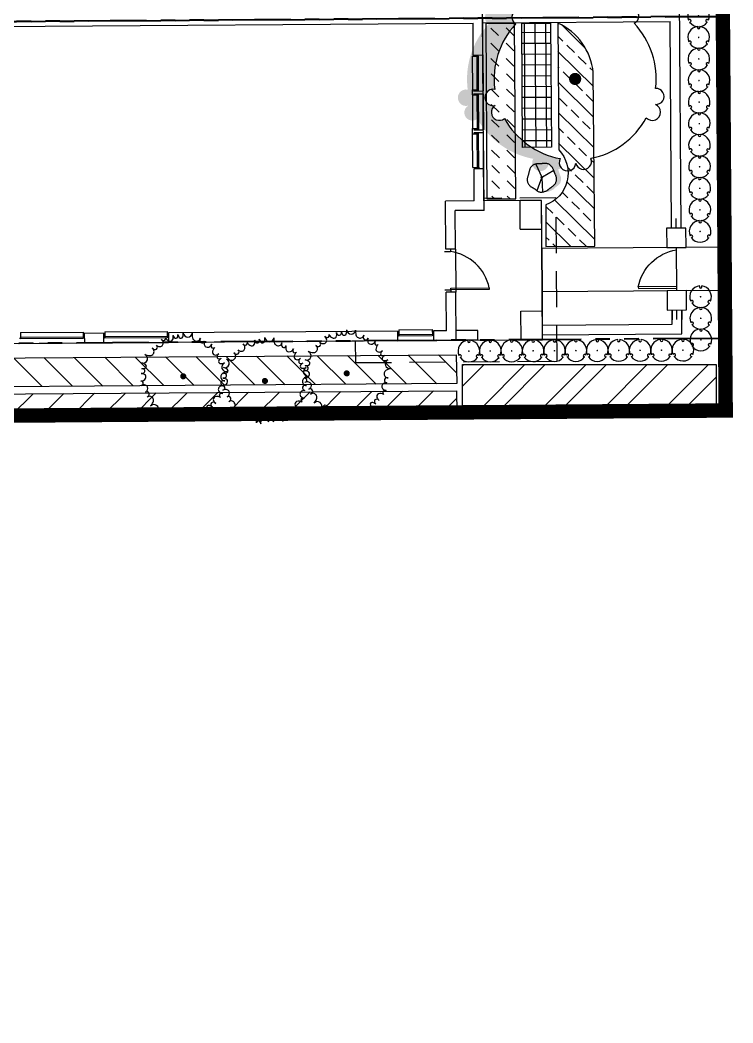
# Model space of a CAD drawing. Header units: feet. Extents: x 919634 to 928945, y 707022 to 708026.
# Drawn here: x 921036.5 to 921085.9, y 707051.3 to 707120.9 of the extents above; entities that cross this region are included whole.
import ezdxf

# ---------------------------------------------------------------- set-up
doc = ezdxf.new("R2010")
doc.units = ezdxf.units.FT
doc.header["$LTSCALE"] = 20
doc.header["$MEASUREMENT"] = 0
for name, pattern in [('PHANTOM2', [1.25, 0.625, -0.125, 0.125, -0.125, 0.125, -0.125]), ('Site Plan$0$HIDDEN2', [0.1875, 0.125, -0.0625]), ('Site Plan$0$PHANTOM2', [1.25, 0.625, -0.125, 0.125, -0.125, 0.125, -0.125])]:
    doc.linetypes.add(name, pattern=pattern)
doc.layers.add('-u-site-propline', color=7, linetype='PHANTOM2', true_color=0xd10000)
for name, color, linetype in [('-u-site-xref', 7, 'Continuous'), ('L-002', 15, 'Continuous'), ('LK-SHRB-035M', 4, 'Continuous'), ('LK-SHRB-TRNK', 3, 'Continuous'), ('LK-TREE-050M', 2, 'Continuous'), ('LK-TREE-TRNK', 32, 'Continuous'), ('LP-PATT-SHAR', 4, 'Continuous'), ('LP-SHAR-BRDR-CONT', 123, 'Continuous'), ('LP-SHRB', 7, 'Continuous'), ('LP-TREE', 15, 'Continuous'), ('Site Plan$0$-u-site-bldg-slab', 6, 'Continuous'), ('Site Plan$0$-u-site-bldg_interior', 252, 'Continuous'), ('Site Plan$0$-u-site-fence', 4, 'Site Plan$0$FENCELINE1'), ('Site Plan$0$-u-site-wall', 4, 'Continuous'), ('Site Plan$0$A-DOOR', 253, 'Continuous'), ('Site Plan$0$SP-BLDG-ROOF ABOVE', 4, 'Site Plan$0$HIDDEN2'), ('x-RL TH6-LP Block$0$LK-SHRB-013M', 253, 'Continuous'), ('x-RL TH6-LP Block$0$LK-SHRB-035M', 253, 'Continuous'), ('x-RL TH6-LP Block$0$LK-SHRB-TRNK', 253, 'Continuous'), ('x-RL TH6-LP Block$0$LK-TREE-050M', 253, 'Continuous'), ('x-RL TH6-LP Block$0$LK-TREE-TRNK', 253, 'Continuous'), ('x-RL TH6-LP Block$0$LP-PATT-SHAR', 253, 'Continuous'), ('x-RL TH6-LP Block$0$LP-SHAR-BRDR-CONT', 253, 'Continuous'), ('x-RL TH6-LP Block$0$LP-SHRB', 253, 'Continuous'), ('x-RL TH6-LP Block$0$LP-TREE', 253, 'Continuous')]:
    doc.layers.add(name, color=color, linetype=linetype)
for name, color, linetype, lineweight in [('Site Plan$0$SP-LOT LINES', 252, 'Site Plan$0$PHANTOM2', 40), ('Site Plan$0$SP-SIDEWALK', 2, 'Continuous', 25), ('SP-BUILDING-FOOTPRINT', 1, 'Continuous', 25)]:
    doc.layers.add(name, color=color, linetype=linetype, lineweight=lineweight)
for name, color, linetype, plot in [('x-RL TH6-LP Block$0$-u-site-no_plot', 253, 'Continuous', False), ('x-RL TH6-LP Block$0$LK-SHRB-SHAD', 253, 'Continuous', False), ('x-RL TH6-LP Block$0$LK-TREE-SHAD', 253, 'Continuous', False)]:
    doc.layers.add(name, color=color, linetype=linetype, plot=plot)
doc.layers.get('-u-site-xref').off()
doc.linetypes.add('Site Plan$0$FENCELINE1', pattern='A,0.25,-0.1,[133,ltypeshp.shx,S=0.1,R=0,X=-0.1,Y=0],-0.1,1', length=1.45)

# ---------------------------------------------------------------- blocks, each defined once
blk = doc.blocks.new('Site Plan$0$_Details_Kneewall&GATE')
at = {"layer": 'Site Plan$0$-u-site-fence'}
for p, q in [((-2.010000000009313, -0.6699999999254942), (-1.339999999967404, -0.6699999999254942)), ((0, -0.6699999999254942), (3, -0.6699999999254942)), ((0.1666666667442769, -0.6699999989941716), (2.833333333139308, -0.6700000007404014)), ((4.339999999967404, -0.6699999999254942), (5.010000000009313, -0.6699999999254942))]:
    blk.add_line(p, q, dxfattribs=at)
blk.add_lwpolyline([(0.2812500001164153, -3.334039417095482), (0.1666666667442769, -3.334039417095482), (0.1666666667442769, -0.6699999989941716), (0.2812500001164153, -0.6699999989941716)], close=True, dxfattribs=at)
blk.add_arc((-0.367615639581345, -0.1580065070884302), 3.241637188778279, 281.5466680696944, 350.9124866154715, dxfattribs=at)
at = {"layer": 'Site Plan$0$-u-site-wall'}
for p, q in [((-1.339999999967404, -0.3349999998463318), (-2.010000000009313, -0.3349999998463318)), ((4.339999999967404, -0.3349999998463318), (5.010000000009313, -0.3349999998463318)), ((-1.339999999967404, -1.004999999888241), (-2.010000000009313, -1.004999999888241)), ((4.339999999967404, -1.004999999888241), (5.010000000009313, -1.004999999888241))]:
    blk.add_line(p, q, dxfattribs=at)
for points in [[(-1.339999999967404, 0), (0, 0), (0, -1.3399999999674042), (-1.339999999967404, -1.3399999999674042)], [(3, 0), (4.339999999967404, 0), (4.339999999967404, -1.3399999999674042), (3, -1.3399999999674042)]]:
    blk.add_wipeout(points).dxf.layer = 'Site Plan$0$-u-site-wall'
for points in [[(-1.339999999967404, 0), (0, 0), (0, -1.339999999967404), (-1.339999999967404, -1.339999999967404)], [(3, 0), (4.339999999967404, 0), (4.339999999967404, -1.339999999967404), (3, -1.339999999967404)]]:
    blk.add_lwpolyline(points, close=True, dxfattribs=at)
blk = doc.blocks.new('Site Plan$0$_Details_TH6_wall')
at = {"layer": 'Site Plan$0$-u-site-wall'}
for p, q in [((132.2527530966327, 11.87020841555204, -3.510211420167969e-07), (130.5990345416358, 11.85942479025107, -3.51021142016849e-07)), ((132.3152877441607, 2.197676651412621, -3.345027747737424e-08), (132.2527530966327, 11.87020841543563, -2.758429995941781e-07)), ((124.9191552984994, 11.82238722709008, -3.510211420169976e-07), (106.259439319605, 11.70071027020458, -3.510212444900123e-07)), ((124.9235241658753, 11.15240147162694, -3.510211420235507e-07), (110.5910737366648, 11.05894190596882, -3.510212195632044e-07)), ((131.5870989189716, 11.195853549405, -3.510211420237358e-07), (130.6034034093609, 11.18943903490435, -3.510211420237008e-07)), ((131.645301988814, 2.193307539448142, -3.702741596595399e-08), (131.5870989189716, 11.19585354905576, -2.867631256649407e-07)), ((110.6751369858393, -1.943521186360158, -5.885381559193764e-08), (110.5910737367813, 11.05894190596882, -3.84694298731289e-07))]:
    blk.add_line(p, q, dxfattribs=at)
at = {"layer": 'Site Plan$0$-u-site-wall', "xscale": -1, "rotation": 0.3736111111012083}
blk.add_blockref('Site Plan$0$_Details_Kneewall&GATE', (129.2568785961485, 12.1856799335219, -3.510211175851144e-07), dxfattribs=at)
blk = doc.blocks.new('*U239')
at = {"layer": 'Site Plan$0$A-DOOR'}
blk.add_lwpolyline([(-28.625, -31.96847301748949), (-30, -31.96847301748949), (-30, 0), (-28.625, 0)], close=True, dxfattribs=at)
blk.add_arc((-36.41138767640513, 6.143921902290211), 38.89964626533935, 281.5466680525947, 350.9124866484809, dxfattribs=at)
blk = doc.blocks.new('Site Plan')
at = {"layer": 'Site Plan$0$-u-site-bldg-slab'}
for p, q in [((921071.1732634684, 707108.3664763358, 5.985224783005538e-07), (921068.6681506688, 707108.3485741101, 2.697553752533984e-08)), ((921072.7228357013, 707100.7107517269, -2.057774225404106e-07), (921072.682338107, 707106.3772095301, 2.697553752482068e-08)), ((921066.6920220456, 707105.0010337033, 2.697553752533984e-08), (921066.7134603241, 707102.0011103043, 2.697553752533984e-08))]:
    blk.add_line(p, q, dxfattribs=at)
at = {"layer": 'Site Plan$0$-u-site-bldg_interior'}
for p, q in [((921014.4904890578, 707120.2950538814, 2.697553752533984e-08), (921067.9133663402, 707120.6767640286, 2.697553752533984e-08)), ((921067.9292212732, 707118.4581351194, 2.697553752533984e-08), (921067.9133658798, 707120.6768284666, 2.697553752533984e-08)), ((921068.5958709174, 707118.4628991813, 2.697553752533984e-08), (921068.5800155239, 707120.6815925285, 2.697553752533984e-08)), ((921067.8464855754, 707118.3742084061, 2.697553752533984e-08), (921068.2595771606, 707118.3771604722, 2.697553752533984e-08)), ((921067.8464855754, 707118.3742084061, 2.697553752533984e-08), (921067.863159792, 707116.0409346513, 2.697553752533984e-08)), ((921067.9292212732, 707118.4581351194, 2.697553752533984e-08), (921068.5958709174, 707118.4628991813, 2.697553752533984e-08)), ((921068.1670008738, 707118.3764988966, 2.697553752533984e-08), (921068.1836750904, 707116.0432251418, 2.697553752533984e-08)), ((921068.2595771606, 707118.3771604722, 2.697553752533984e-08), (921068.2589816528, 707118.4604916779, 2.697553752533984e-08)), ((921068.2595771606, 707118.3771604722, 2.697553752533984e-08), (921068.2762513772, 707116.0438867175, 2.697553752533984e-08)), ((921068.5958709174, 707118.4628991813, 2.697553752533984e-08), (921068.6137361495, 707115.9629630154, 2.697553752533984e-08)), ((921067.863159792, 707116.0409346513, 2.697553752533984e-08), (921068.2762513772, 707116.0438867175, 2.697553752533984e-08)), ((921067.8656906999, 707115.6867770278, 2.697553752533984e-08), (921067.863159792, 707116.0409346513, 2.697553752533984e-08)), ((921067.8656906999, 707115.6867770278, 2.697553752533984e-08), (921068.278782285, 707115.6897290939, 2.697553752533984e-08)), ((921067.8656906999, 707115.6867770278, 2.697553752533984e-08), (921067.8823649165, 707113.353503273, 2.697553752533984e-08)), ((921067.9470865342, 707115.9581989537, 2.697553752533984e-08), (921068.6137361495, 707115.9629630154, 2.697553752533984e-08)), ((921067.9484263978, 707115.770703741, 2.697553752533984e-08), (921068.6150760419, 707115.7754678029, 2.697553752533984e-08)), ((921068.1862059984, 707115.6890675183, 2.697553752533984e-08), (921068.202880215, 707113.3557937635, 2.697553752533984e-08)), ((921068.2762513772, 707116.0438867175, 2.697553752533984e-08), (921068.2768468849, 707115.960555512, 2.697553752533984e-08)), ((921068.278782285, 707115.6897290939, 2.697553752533984e-08), (921068.2781867774, 707115.7730602995, 2.697553752533984e-08)), ((921068.278782285, 707115.6897290939, 2.697553752533984e-08), (921068.2954565017, 707113.3564553392, 2.697553752533984e-08)), ((921068.6150760419, 707115.7754678029, 2.697553752533984e-08), (921068.632941274, 707113.275531637, 2.697553752533984e-08)), ((921067.8823649165, 707113.353503273, 2.697553752533984e-08), (921068.2954565017, 707113.3564553392, 2.697553752533984e-08)), ((921067.8848958244, 707112.9993456494, 2.697553752533984e-08), (921067.8823649165, 707113.353503273, 2.697553752533984e-08)), ((921067.8848958244, 707112.9993456494, 2.697553752533984e-08), (921068.2979874095, 707113.0022977156, 2.697553752533984e-08)), ((921067.901570041, 707110.6660718947, 2.697553752533984e-08), (921067.8848958244, 707112.9993456494, 2.697553752533984e-08)), ((921067.9662916588, 707113.2707675754, 2.697553752533984e-08), (921068.632941274, 707113.275531637, 2.697553752533984e-08)), ((921067.9676315512, 707113.083272363, 2.697553752533984e-08), (921068.6342811664, 707113.0880364246, 2.697553752533984e-08)), ((921068.2220853395, 707110.6683623852, 2.697553752533984e-08), (921068.2054111229, 707113.0016361399, 2.697553752533984e-08)), ((921068.2954565017, 707113.3564553392, 2.697553752533984e-08), (921068.2960520094, 707113.2731241336, 2.697553752533984e-08)), ((921068.2979874095, 707113.0022977156, 2.697553752533984e-08), (921068.2973919018, 707113.0856289212, 2.697553752533984e-08)), ((921068.3146616261, 707110.6690239608, 2.697553752533984e-08), (921068.2979874095, 707113.0022977156, 2.697553752533984e-08)), ((921068.6521463984, 707110.5881002587, 2.697553752533984e-08), (921068.6342811664, 707113.0880364246, 2.697553752533984e-08)), ((921067.901570041, 707110.6660718947, 2.697553752533984e-08), (921068.3146616261, 707110.6690239608, 2.697553752533984e-08)), ((921067.9854967543, 707110.5833361968, 2.697553752533984e-08), (921068.6521463984, 707110.5881002587, 2.697553752533984e-08)), ((921068.0015010247, 707108.3438100482, 2.697553752533984e-08), (921067.9854967543, 707110.5833361968, 2.697553752533984e-08)), ((921068.3146616261, 707110.6690239608, 2.697553752533984e-08), (921068.3152571339, 707110.5856927553, 2.697553752533984e-08)), ((921068.6729147307, 707107.6819244659, 2.697553752533984e-08), (921068.6521463984, 707110.5881002587, 2.697553752533984e-08)), ((921068.0015010247, 707108.3438100482, 2.697553752533984e-08), (921066.0015520919, 707108.3295178625, 2.697553752533984e-08)), ((921066.0253724013, 707104.9962696414, 2.697553752533984e-08), (921066.0015520919, 707108.3295178625, 2.697553752533984e-08)), ((921072.6680459214, 707108.3771584628, 2.697553752482068e-08), (921071.1732634684, 707108.3664763358, 5.985224783005538e-07)), ((921071.1875556541, 707106.3665274031, 5.985224783005538e-07), (921071.1732634684, 707108.3664763358, 5.985224783005538e-07)), ((921072.682338107, 707106.3772095301, 2.697553752482068e-08), (921072.6680459214, 707108.3771584628, 2.697553752482068e-08)), ((921068.6729147307, 707107.6819244659, 2.697553752533984e-08), (921066.6729657981, 707107.6676322803, 2.697553752533984e-08)), ((921066.6920220456, 707105.0010337033, 2.697553752533984e-08), (921066.6729657981, 707107.6676322803, 2.697553752533984e-08)), ((921071.1875556541, 707106.3665274031, 5.985224783005538e-07), (921072.682338107, 707106.3772095301, 2.697553752482068e-08)), ((921065.9432322113, 707104.8290117226, 2.697553752533984e-08), (921066.3563237964, 707104.8319637887, 2.697553752533984e-08)), ((921066.6920220456, 707105.0010337033, 2.697553752533984e-08), (921066.0253724013, 707104.9962696414, 2.697553752533984e-08)), ((921066.355132781, 707104.9986261999, 2.697553752533984e-08), (921066.3563237964, 707104.8319637887, 2.697553752533984e-08)), ((921065.9622884588, 707102.1624131456, 2.697553752533984e-08), (921066.3753800441, 707102.1653652119, 2.697553752533984e-08)), ((921066.065866469, 707099.3298118159, 2.697553751418765e-08), (921066.0468102215, 707101.9964103929, 2.697553751418765e-08)), ((921066.7134603241, 707102.0011103043, 2.697553752533984e-08), (921066.0468106798, 707101.9963462424, 2.697553752533984e-08)), ((921066.3753800441, 707102.1653652119, 2.697553752533984e-08), (921066.3765710596, 707101.9987028008, 2.697553752533984e-08)), ((921066.7372801751, 707098.6679262336, 2.697553751418765e-08), (921066.7134598657, 707102.0011744548, 2.697553751418765e-08)), ((921071.2280532483, 707100.7000696, 3.657695182353225e-07), (921072.7228357013, 707100.7107517269, -2.057774225404106e-07)), ((921071.2423448995, 707098.700195457, 8.820826037919092e-07), (921071.2280532483, 707100.7000696, 3.657695182353225e-07)), ((921072.7371273525, 707098.7108775841, 3.105356630161762e-07), (921072.7228357013, 707100.7107517269, -2.057774225404106e-07)), ((921036.5248865556, 707099.202039302, 2.697553751418765e-08), (921040.8581092431, 707099.2330057042, 2.697553751418765e-08)), ((921036.5248865556, 707099.202039302, 2.697553751418765e-08), (921036.5278386218, 707098.7889477168, 2.697553751418765e-08)), ((921036.5271770462, 707098.8815240035, 2.697553751418765e-08), (921040.8583240891, 707098.9124755727, 2.697553751418765e-08)), ((921040.8581092431, 707099.2330057042, 2.697553751418765e-08), (921040.8610613092, 707098.8199141191, 2.697553751418765e-08)), ((921042.2740153179, 707099.1597886976, 2.697553751418765e-08), (921040.9420359563, 707099.1502700064, 2.697553751418765e-08)), ((921040.9420359563, 707099.1502700064, 2.697553751418765e-08), (921040.9468000182, 707098.4836203622, 2.697553751418765e-08)), ((921042.2740153179, 707099.1597886976, 2.697553751418765e-08), (921042.2787793798, 707098.4931390535, 2.697553751418765e-08)), ((921042.3567510158, 707099.2437154109, 2.697553751418765e-08), (921046.6899737032, 707099.2746818132, 2.697553751418765e-08)), ((921042.3567510158, 707099.2437154109, 2.697553751418765e-08), (921042.3597030819, 707098.8306238258, 2.697553751418765e-08)), ((921042.3590415063, 707098.9232001124, 2.697553751418765e-08), (921046.6901885492, 707098.9541516816, 2.697553751418765e-08)), ((921046.6899737032, 707099.2746818132, 2.697553751418765e-08), (921046.6929257695, 707098.861590228, 2.697553751418765e-08)), ((921062.670305129, 707099.3055461998, 2.697553753427943e-08), (921046.7739004164, 707099.1919461153, 2.697553751418765e-08)), ((921046.7739004164, 707099.1919461153, 2.697553751418765e-08), (921046.7786644783, 707098.5252964712, 2.697553751418765e-08)), ((921062.670305129, 707099.3055461998, 2.697553753427943e-08), (921062.6750691909, 707098.6388965555, 2.697553753427943e-08)), ((921062.755992893, 707098.9763813278, 2.697553753427943e-08), (921062.6726616875, 707098.9757858202, 2.697553753427943e-08)), ((921062.7530408269, 707099.3894729131, 2.697553753427943e-08), (921065.0863145818, 707099.4061471296, 2.697553752728734e-08)), ((921062.7530408269, 707099.3894729131, 2.697553753427943e-08), (921062.755992893, 707098.9763813278, 2.697553753427943e-08)), ((921062.7553313174, 707099.0689576146, 2.697553753427943e-08), (921065.0865294278, 707099.0856169979, 2.697553752728734e-08)), ((921062.755992893, 707098.9763813278, 2.697553753427943e-08), (921065.0871910034, 707098.9930407113, 2.697553752728734e-08)), ((921065.0863145818, 707099.4061471296, 2.697553752728734e-08), (921065.089266648, 707098.9930555443, 2.697553752728734e-08)), ((921065.1725978535, 707098.9936510521, 2.697553752728734e-08), (921065.089266648, 707098.9930555443, 2.697553752728734e-08)), ((921066.065866469, 707099.3298118159, 2.697553751418765e-08), (921065.170241295, 707099.3234114317, 2.697553752728734e-08)), ((921065.170241295, 707099.3234114317, 2.697553752728734e-08), (921065.1750053569, 707098.6567617875, 2.697553752728734e-08)), ((921068.2376336181, 707099.348740071, 8.820826039029315e-07), (921066.732495285, 707099.3379839382, 3.105356630166954e-07)), ((921068.2424215003, 707098.6787571785, 8.820826039029315e-07), (921068.2376336181, 707099.348740071, 8.820826039029315e-07)), ((921036.5278386218, 707098.7889477168, 2.697553751418765e-08), (921036.4445074162, 707098.788352209, 2.697553751418765e-08)), ((921036.4469149197, 707098.4514629445, 2.697553751418765e-08), (921040.9468000182, 707098.4836203622, 2.697553751418765e-08)), ((921036.5278386218, 707098.7889477168, 2.697553751418765e-08), (921040.8589856647, 707098.8198992859, 2.697553751418765e-08)), ((921040.9443925148, 707098.8205096268, 2.697553751418765e-08), (921040.8610613092, 707098.8199141191, 2.697553751418765e-08)), ((921042.2787793798, 707098.4931390535, 2.697553751418765e-08), (921040.9468000182, 707098.4836203622, 2.697553751418765e-08)), ((921042.3597030819, 707098.8306238258, 2.697553751418765e-08), (921042.2763718764, 707098.830028318, 2.697553751418765e-08)), ((921042.2787793798, 707098.4931390535, 2.697553751418765e-08), (921046.7786644783, 707098.5252964712, 2.697553751418765e-08)), ((921042.3597030819, 707098.8306238258, 2.697553751418765e-08), (921046.6908501248, 707098.8615753949, 2.697553751418765e-08)), ((921046.7762569749, 707098.8621857357, 2.697553751418765e-08), (921046.6929257695, 707098.861590228, 2.697553751418765e-08)), ((921062.6750691909, 707098.6388965555, 2.697553753427943e-08), (921046.7786644783, 707098.5252964712, 2.697553751418765e-08)), ((921062.6750691909, 707098.6388965555, 2.697553753427943e-08), (921065.1750053569, 707098.6567617875, 2.697553752728734e-08)), ((921066.7372801751, 707098.6679262336, 2.697553751418765e-08), (921065.1750053569, 707098.6567617875, 2.697553752728734e-08)), ((921068.2424215003, 707098.6787571784, 8.820826039029315e-07), (921066.7372831672, 707098.6680010457, 3.105356630166954e-07)), ((921068.2424180497, 707098.6787465168, 5.985224784115759e-07), (921068.2424201806, 707098.6784483332, 5.985224784115759e-07)), ((921072.7371273525, 707098.7108775841, 3.105356630161762e-07), (921071.2423448995, 707098.7001954571, 8.820826037919092e-07))]:
    blk.add_line(p, q, dxfattribs=at)
at = {"layer": 'Site Plan$0$-u-site-bldg_interior', "elevation": 2.697553752533984e-08}
blk.add_lwpolyline([(921068.5800155239, 707120.6815925285), (921068.5752510042, 707121.3483062395), (921067.9086479214, 707121.3435425104)], dxfattribs=at)
at = {"layer": 'Site Plan$0$SP-BLDG-ROOF ABOVE', "elevation": 2.697553752533984e-08}
blk.add_lwpolyline([(921059.737459369, 707098.6178394333), (921059.7481817728, 707097.1180060646), (921073.7478201202, 707097.2180513344), (921073.6668315268, 707108.5510311296), (921068.666959195, 707108.5153006654)], dxfattribs=at)
at = {"layer": 'Site Plan$0$SP-LOT LINES', "ltscale": 0.4, "elevation": 2.697553752533984e-08}
for points in [[(921085.0866596398, 707143.1335854585), (921085.2438736821, 707121.1341471988), (920991.246273845, 707120.4624144726), (920991.0890598026, 707142.4618527323)], [(921085.2438736821, 707121.1341471988), (921085.4034697553, 707098.8013841169), (920991.4058699182, 707098.1296513907), (920991.246273845, 707120.4624144726)]]:
    blk.add_lwpolyline(points, close=True, dxfattribs=at)
at = {"layer": 'Site Plan$0$SP-SIDEWALK', "elevation": 2.697553752533984e-08}
blk.add_lwpolyline([(921085.3796507589, 707102.1345041237), (921085.3582124804, 707105.1344275227), (921072.6918674957, 707105.0439800024), (921072.7133057743, 707102.0440566033)], close=True, dxfattribs=at)
at = {"layer": 'Site Plan$0$-u-site-bldg_interior', "xscale": 0.08333333333333334, "yscale": 0.08333333333333334, "zscale": 0.08333333333333334, "rotation": 90.40944444413013}
blk.add_blockref('*U239', (921066.3575148119, 707104.6653013778, 2.697553752533984e-08), dxfattribs=at)
at = {"layer": 'Site Plan$0$-u-site-wall', "rotation": 270.0358732438042}
blk.add_blockref('Site Plan$0$_Details_TH6_wall', (921070.4481778819, 707231.3646839677, 3.882744892544605e-07), dxfattribs=at)
blk = doc.blocks.new('x-RL TH6-LP Block$0$SHRUB-LRG-121')
at = {"layer": 'x-RL TH6-LP Block$0$LK-SHRB-SHAD'}
blk.add_hatch(color=256, dxfattribs=at).paths.add_polyline_path([(0.2065465789053249, 0.499285902393737), (0.2951794070149774, 0.5079279536462238), (0.411915319333076, 0.4906438459901814), (0.5243276808678559, 0.397741762831771), (0.5999898483938679, 0.2918765950680324), (0.6432253726944523, 0.1579247517193387), (0.6994315575786629, -0.001953250537884088), (0.703755108361996, -0.1099789298269798), (0.6778137954283778, -0.2158440975907219), (0.6107987294690176, -0.2914620730930899), (0.4746068345091103, -0.3930062126550524), (0.4097535480582408, -0.4578216202285113), (0.2908558562316514, -0.5161554880748369), (0.1676346053880735, -0.5464026751851456), (0.08764888707872842, -0.5420816469833696), (0.06386934541994549, -0.5312790790544568), (0.1525021735295979, -0.5075134316712848), (0.2389732221307597, -0.4578216202285113), (0.3146353896567717, -0.3908456959786335), (0.4184006496248998, -0.3173882371526879), (0.5027099187175637, -0.222325637317855), (0.5394601209599799, -0.1359050938865778), (0.5394601209599799, -0.008434790265017256), (0.5048716982260544, 0.1017514005494355), (0.4637979534339678, 0.1838509157789332), (0.431371310208533, 0.276753004088409), (0.3665180237576635, 0.3847786833775082), (0.2886940767231607, 0.4560756306780966), (0.2411350016392504, 0.4841623062630482)])
at = {"layer": 'x-RL TH6-LP Block$0$LK-SHRB-013M'}
for p, q in [((-0.2098530739028206, 0.4809741930429254), (0.002837181159428326, 0.004674438082567178)), ((0.002837181159428326, 0.004674438082567178), (-0.1833047622509838, -0.4896424062422291)), ((0.02411054094827492, 0.011761417733549), (0.4392924265207689, 0.2544689060083254))]:
    blk.add_line(p, q, dxfattribs=at)
at = {"layer": 'x-RL TH6-LP Block$0$LK-SHRB-035M'}
blk.add_line((0.002837181159428326, -0.00418428843384433), (0.02518236886833591, -0.5396977819131603), dxfattribs=at)
blk.add_lwpolyline([(0.3657733124828653, -0.35104675494226), (0.3815805365216605, -0.3398224485478138), (0.3984144767265718, -0.327644928642151), (0.4158459435518083, -0.3143925663024838), (0.4334457474515645, -0.2999437326060139), (0.4507846988800637, -0.2841767986299537), (0.4674336082915005, -0.2669701354515119), (0.4829632861400981, -0.2482021141479045), (0.4969445428800441, -0.2277511057963295), (0.5090221857100872, -0.2055785103113124), (0.5191370088070641, -0.181977842956595), (0.5273038030923587, -0.157325647833229), (0.5335373594873332, -0.1319984690422693), (0.5378524689133641, -0.1063728506847603), (0.5402639222918211, -0.08082533686176063), (0.5407865105440806, -0.05573247167431816), (0.5394350245915192, -0.03147079922348794), (0.536275354923454, -0.008348851016915404), (0.5315777903010783, 0.01359689181135337), (0.5256637190535045, 0.03439796072068546), (0.5188545295098805, 0.05408588717044083), (0.511471609999326, 0.07269220261998655), (0.5038363488509816, 0.09024843852867548), (0.4962701343939813, 0.1067861263558783), (0.4890943549574445, 0.1223367975609513), (0.4825563381064555, 0.1369648516656667), (0.4766071683498154, 0.1508661604414172), (0.4711238694322759, 0.1642694637220075), (0.4659834650985957, 0.1774035013412316), (0.4610629790935121, 0.190497013132898), (0.456239435161784, 0.2037787389308043), (0.4513898570481558, 0.2174774185687482), (0.4463912684973721, 0.2318217918805381), (0.441103597414795, 0.2469884512149925), (0.4353183883481648, 0.2629453989810351), (0.4288100900058325, 0.2796084901026141), (0.4213531510961417, 0.2968935795036778), (0.4127220203274362, 0.3147165221081671), (0.4026911464080811, 0.3329931728400304), (0.391034978046406, 0.3516393866232121), (0.3775279639507758, 0.3705710183816642), (0.3620217693270575, 0.3896513068901406), (0.3446769253713242, 0.4085330263266691), (0.3257311797771578, 0.4268163347200868), (0.3054222802381474, 0.4441013900992274), (0.2839879744478893, 0.4599883504929316), (0.2616660100999724, 0.4740773739300366), (0.238694134887993, 0.4859686184393794), (0.2153100965055472, 0.4952622420497939), (0.1917475925335239, 0.5016977528998616), (0.1682241201020815, 0.505572059567136), (0.1449531262286641, 0.5073214207389043), (0.1221480579307368, 0.5073820951024572), (0.1000223622257579, 0.5061903413450857), (0.07878948613117842, 0.5041824181540839), (0.05866287666444947, 0.5017945842167428), (0.03985598084303632, 0.4994630982203496), (0.02248366055935236, 0.497542796593585), (0.006266437205681541, 0.4960628267306575), (-0.009173752950729863, 0.4949709137671725), (-0.02421497364264269, 0.4942147828387213), (-0.03923528860280356, 0.4937421590809024), (-0.05461276156398043, 0.4935007676293139), (-0.0707254562589128, 0.493438333619558), (-0.08795143642037573, 0.4935025821872294), (-0.1065660895111904, 0.4936041247113003), (-0.1264340979145473, 0.4935051175442382), (-0.1473174677437044, 0.4929306032818879), (-0.1689782051119195, 0.491605624520087), (-0.1911783161324578, 0.4892552238546806), (-0.2136798069185772, 0.4856044438815097), (-0.2362446835835428, 0.4803783271964157), (-0.2586349522406195, 0.4733019163952399), (-0.28062070960695, 0.4641738346543072), (-0.3020044148152365, 0.4530870274718488), (-0.3225966176020663, 0.4402080209265833), (-0.3422078677040261, 0.4257033410972291), (-0.3606487148577031, 0.4097395140625011), (-0.3777297087996843, 0.3924830659011107), (-0.3932613992665566, 0.37410052269178), (-0.4070543359949141, 0.3547584105132238), (-0.4189846554291066, 0.3346415083351673), (-0.4291908408445835, 0.3140076066914048), (-0.4378769622245784, 0.293132749006741), (-0.4452470895522964, 0.2722929787059769), (-0.451505292810964, 0.2517643392139171), (-0.4568556419838004, 0.2318228739553625), (-0.461502207054032, 0.2127446263551214), (-0.4656490580048782, 0.1948056398379947), (-0.4694891977182891, 0.1781690378778826), (-0.4731713606711594, 0.1625462641450675), (-0.4768332142391358, 0.1475358423589199), (-0.4806124257978439, 0.1327362962388214), (-0.4846466627229091, 0.1177461495041427), (-0.4890735923899712, 0.1021639258742653), (-0.4940308821746626, 0.08558814906856327), (-0.4996561994526161, 0.06761734280640752), (-0.5059803350152947, 0.04795023198010284), (-0.5126065733175551, 0.02668634617363708), (-0.519031322230056, 0.00402541614392149), (-0.5247509896234988, -0.01983282735213265), (-0.5292619833685421, -0.04468865355761409), (-0.5320607113358804, -0.070342331715608), (-0.5326435813961865, -0.09659413106920312), (-0.5305070014201405, -0.1232443208614882), (-0.5253009075472193, -0.1500657602906834), (-0.517289348992108, -0.1767216683755279), (-0.5068899032382888, -0.2028478540898924), (-0.4945201477692436, -0.2280801264076509), (-0.4805976600684474, -0.2520542943026705), (-0.4655400176193822, -0.2744061667488253), (-0.4497647979055373, -0.2947715527199861), (-0.4336895784103874, -0.3127862611900234), (-0.417675376585116, -0.328206366086075), (-0.4018569697517407, -0.3412690011483335), (-0.3863125751999661, -0.352331565070255), (-0.3711204102195111, -0.3617514565453028), (-0.3563586921000876, -0.3698860742669261), (-0.3421056381314074, -0.3770928169285881), (-0.3284394656031822, -0.383729083223745), (-0.3154383918051309, -0.3901522718458565), (-0.3031309360368155, -0.3966813471353809), (-0.291346825637234, -0.4034815360208093), (-0.2798660899552345, -0.4106796310776275), (-0.2684687583396652, -0.4184024248813252), (-0.2569348601393813, -0.4267767100073954), (-0.2450444247032308, -0.4359292790313241), (-0.232577481380055, -0.4459869245286043), (-0.219314059518716, -0.4570764390747222), (-0.2050514160916777, -0.4692157957703103), (-0.1896557185658807, -0.4819876898165489), (-0.1730103620318957, -0.4948659969397617), (-0.1549987415802647, -0.5073245928662686), (-0.1355042523015726, -0.5188373533223931), (-0.1144102892863614, -0.5288781540344552), (-0.09160024762520891, -0.5369208707287783), (-0.06695752240866426, -0.5424393791316859), (-0.04048119930575922, -0.5450505099464706), (-0.01263312629937019, -0.5449429137843325), (0.01600915804914393, -0.5424481962334475), (0.04486811517845268, -0.5378979628819813), (0.07336620652719716, -0.5316238193181171), (0.1009258935340398, -0.5239573711300203), (0.1269696376376288, -0.5152302239058635), (0.1509199002766195, -0.5057739832338264), (0.1723440149706832, -0.4958832636724217), (0.1913888035635622, -0.4857047156615764), (0.208345959980015, -0.4753479986115536), (0.2235071781447999, -0.464922771932617), (0.2371641519826824, -0.4545386950350405), (0.2496085754184136, -0.4443054273290805), (0.2611321423767592, -0.4343326282250146), (0.2720265467824774, -0.4247299571331027), (0.282572228871615, -0.4155614766450064), (0.2930046141253513, -0.4067088620779806), (0.3035478743361608, -0.3980081919306642), (0.3144261812965183, -0.3892955447016995), (0.3258637067988985, -0.3804069988897325), (0.338084622635769, -0.3711786329934093), (0.3513131005996044, -0.3614465255113686)], close=True, dxfattribs=at)
at = {"layer": 'x-RL TH6-LP Block$0$LK-SHRB-TRNK', "const_width": 0.046875}
blk.add_lwpolyline([(-0.0234375, 0, 1), (0.0234375, 0, 1)], format="xyb", close=True, dxfattribs=at)
blk = doc.blocks.new('x-RL TH6-LP Block$0$TREE-SIMP-021')
at = {"layer": 'x-RL TH6-LP Block$0$LK-TREE-SHAD'}
h = blk.add_hatch(color=256, dxfattribs=at)
edge = h.paths.add_edge_path()
edge.add_arc((0.1670000000000016, 0), 0.5000000000000239, 260.3865617105897, 278.5936085237907)
edge.add_arc((0.2619320473717437, -0.4475469871519522), 0.05101736742950515, 186.3524412592835, 246.651281477449, ccw=False)
edge.add_arc((0, -2.131628207280301e-14), 0.4999999999999955, 279.61343828940744, 294.98973247718067, ccw=False)
edge = h.paths.add_edge_path()
edge.add_arc((0.1670000000000016, -2.842170943040401e-14), 0.4999999999999858, 285.35812662729506, 294.9897324771812, ccw=False)
edge.add_arc((0.2619320473717153, -0.4475469871519593), 0.05101736742950547, 317.3004536736503, 392.4177406316337)
edge.add_arc((0.3377983859684264, -0.3832874793667926), 0.04937740005396908, 228.3744434168904, 416.8573514313249)
edge.add_arc((0, -4.263256414560601e-14), 0.499999999999984, 316.8519098886588, 366.9897324771847)
edge.add_arc((0.5065839324883825, 0.1108125556681472), 0.0510173674294981, 258.3524412592744, 464.4177406316392)
edge.add_arc((0.4689134968027702, 0.2028230113137752), 0.04937740005396369, 300.3744434168894, 488.8573514313118)
edge.add_arc((0, -2.131628207280301e-14), 0.5000000000000026, 28.85190988865855, 78.98973247718327)
edge.add_arc((0.05115404106064148, 0.5160329129350814), 0.05101736742951309, 330.3524412592923, 399.9472398419138)
edge.add_arc((0.1190060928392711, 0.5086389940592824), 0.04937740005397353, 12.374443416904683, 125.5951215006767, ccw=False)
edge.add_arc((0.2181540410606431, 0.5160329129350814), 0.05101736742948313, -29.647558740707723, 176.4177406316317, ccw=False)
edge.add_arc((0.1670000000000016, -2.842170943040401e-14), 0.5000000000000039, 28.851909888658213, 78.98973247718328, ccw=False)
edge.add_arc((0.6359134968028002, 0.2028230113137681), 0.04937740005397455, -59.62555658313693, 128.85735143134, ccw=False)
edge.add_arc((0.6735839324883557, 0.1108125556681472), 0.05101736742948965, -101.64755874069431, 104.4177406316083, ccw=False)
edge.add_arc((0.1669999999999732, -1.4210854715202e-14), 0.5000000000000059, -43.14809011132962, 6.989732477181519, ccw=False)
edge.add_arc((0.5047983859678311, -0.3832874793662739), 0.04937740005395616, -131.62555658219208, 56.857351430414894, ccw=False)
edge.add_arc((0.4289320473717453, -0.4475469871519522), 0.05101736742948169, -173.64755874072046, 32.41774063164411, ccw=False)
at = {"layer": 'x-RL TH6-LP Block$0$LK-TREE-050M'}
for centre, radius, start, end in [((-0.04799390716075891, 0.5086389940592824), 0.04937740005396271, 12.3744434168969, 201.2618362351385), ((0.0511540410606699, 0.5160329129350814), 0.05101736742949643, 330.3524412592786, 176.4177406316339), ((-0.003777478401218559, 0.003136797043296724), 0.4952442819776592, 100.5015960879655, 151.0925035290089), ((-2.842170943040401e-14, -2.131628207280301e-14), 0.5, 28.85190988865747, 78.98973247718159), ((-0.4749689964509969, 0.2081133238393136), 0.05101736742949643, 42.43331910011396, 248.4177406316341), ((0.4689134968027702, 0.2028230113137681), 0.04937740005396271, 300.3744434168967, 129.2618362351378), ((-0.4985753626810379, 0.1115331750183941), 0.04937740005396271, 84.37444341689746, 273.2618362351384), ((0.5065839324883825, 0.1108125556681472), 0.05101736742949643, 258.3524412592795, 104.4177406316339), ((-2.842170943040401e-14, -2.131628207280301e-14), 0.5, 172.8519098886574, 222.9897324771822), ((-2.842170943040401e-14, -2.131628207280301e-14), 0.5, 316.8519098886569, 6.989732477181856), ((-0.3447010244698276, -0.3874118052906965), 0.05101736742949643, 114.3524412592789, 320.4177406316336), ((0.3377983859684264, -0.3832874793667926), 0.04937740005396271, 228.3744434168969, 57.2618362351381), ((-0.2601426129294566, -0.4397077010247585), 0.04937740005396271, 156.3744434168966, 345.2618362351382), ((0.2619320473717153, -0.4475469871519522), 0.05101736742949643, 183.8540007653813, 32.41774063163366), ((-2.842170943040401e-14, -2.131628207280301e-14), 0.5, 244.8519098886572, 294.9897324771821)]:
    blk.add_arc(centre, radius, start, end, dxfattribs=at)
at = {"layer": 'x-RL TH6-LP Block$0$LK-TREE-TRNK', "const_width": 0.03749999999999999}
blk.add_lwpolyline([(-0.01875000000001137, -2.131628207280301e-14, 1), (0.01874999999998295, -2.131628207280301e-14, 1)], format="xyb", close=True, dxfattribs=at)
blk = doc.blocks.new('x-RL TH6-LP Block', base_point=(1241.69948305884, -21.8293156442694))
at = {"layer": 'x-RL TH6-LP Block$0$LP-PATT-SHAR'}
h = blk.add_hatch(dxfattribs=at)
h.set_pattern_fill('DASH', color=256, scale=6, angle=45)
h.set_pattern_definition([(45, (1251.490422494127, -7.369875113712624), (0, 1.060660171779821), [0.75, -0.75])])
h.paths.add_polyline_path([(1251.490422494127, -7.369875113712624), (1263.657153312932, -7.369875113712624), (1263.657153312932, -5.369875113712624), (1251.490422494127, -5.369875113712624)])
h = blk.add_hatch(dxfattribs=at)
h.set_pattern_fill('ANSI37', color=256, scale=6, angle=45)
h.set_pattern_definition([(90, (922118.9625385818, 708828.6941068189), (-0.7500000000000001, 0), []), (180, (922118.9625385818, 708828.6941068189), (-5.551115123125783e-17, -0.75), [])])
h.paths.add_polyline_path([(1255.044062658679, -7.869875113712624), (1263.657153312932, -7.869875113712624), (1263.657153312932, -9.869875113596208), (1255.044062658795, -9.869875113596208)])
h = blk.add_hatch(dxfattribs=at)
h.set_pattern_fill('ANSI33', color=256, scale=6)
h.set_pattern_definition([(45, (922115.9629815341, 708813.3011943189), (-1.060660171779821, 1.060660171779821), []), (45, (922117.0236417041, 708813.3011943189), (-1.060660171779821, 1.060660171779821), [0.75, -0.375])])
edge = h.paths.add_edge_path()
edge.add_arc((1253.251496514409, -8.670942584708087), 2.339490491193169, 199.2233511441905, 313.4314292788019, ccw=False)
edge.add_line((1251.042450723937, -9.441223347792402), (1248.164904436446, -9.441223347792402))
edge.add_line((1248.164904436446, -9.441223347792402), (1248.157089131186, -12.82315650116652))
edge.add_line((1248.157089131186, -12.82315650116652), (1260.209491629736, -12.80479924066458))
edge.add_arc((1259.82746033711, -8.60560147968257), 4.216540020488529, 275.1982997762153, 335.2652895828202)
edge.add_line((1263.657153312932, -10.36987511359621), (1254.859863394406, -10.36987511359621))
at = {"layer": 'x-RL TH6-LP Block$0$-u-site-no_plot'}
blk.add_line((1241.69948305884, -21.8293156442694), (1374.366149725276, -21.82931564433966), dxfattribs=at)
at = {"layer": 'x-RL TH6-LP Block$0$LP-SHAR-BRDR-CONT'}
for points in [[(1251.490422494127, -7.369875113712624), (1263.657153312932, -7.369875113712624), (1263.657153312932, -5.369875113712624), (1251.490422494127, -5.369875113712624)], [(1255.044062658679, -7.869875113712624), (1263.657153312932, -7.869875113712624), (1263.657153312932, -9.869875113596208), (1255.044062658795, -9.869875113596208)]]:
    blk.add_lwpolyline(points, close=True, dxfattribs=at)
blk.add_lwpolyline([(1254.859863394406, -10.36987511359621, -0.5441318451950958), (1251.042450723937, -9.441223347792402), (1248.164904436446, -9.441223347792402), (1248.157089131186, -12.82315650116652), (1260.209491629736, -12.80479924066458, 0.268262501215942), (1263.657153312932, -10.36987511359621)], format="xyb", close=True, dxfattribs=at)
at = {"layer": 'x-RL TH6-LP Block$0$LP-SHRB', "xscale": 1.896938157072053, "yscale": 1.896938157072053, "zscale": 3.319641774876093, "rotation": 270}
blk.add_blockref('x-RL TH6-LP Block$0$SHRUB-LRG-121', (1252.9673536591, -9.182613486424088), dxfattribs=at)
at = {"layer": 'x-RL TH6-LP Block$0$LP-TREE', "xscale": 11.24595552882447, "yscale": 11.24595552882447, "zscale": 13.08037563701798, "rotation": 90}
blk.add_blockref('x-RL TH6-LP Block$0$TREE-SIMP-021', (1259.770253341645, -11.54840838338714, -0.0008537635327359943), dxfattribs=at)
blk = doc.blocks.new('SHRUB-LRG-020')
at = {"layer": 'LK-SHRB-035M'}
for centre, radius, start, end in [((0, 0), 0.5, 94.34978531993045, 204.197478914356), ((0.001889855033477161, 0.4603848002291109), 0.05995317584729301, 145.5617106720357, 37.37413056032797), ((0, 0), 0.5, 335.6607324966503, 84.36192919374862), ((-0.3996498600313707, -0.2285557376460936), 0.05995317584729301, 265.5617106720358, 157.3741305603279), ((0, 0), 0.5, 215.0580211348241, 323.979530820607), ((0.3977600049978971, -0.2318290625830173), 0.05995317584729301, 25.56171067203576, 277.3741305603279)]:
    blk.add_arc(centre, radius, start, end, dxfattribs=at)
at = {"layer": 'LK-SHRB-TRNK', "const_width": 0.0375}
blk.add_lwpolyline([(-0.01875000000000071, 0, 1), (0.01875000000000071, 0, 1)], format="xyb", close=True, dxfattribs=at)
blk = doc.blocks.new('TREE-SIMP-050')
at = {"layer": 'LK-TREE-050M'}
for points in [[(-0.217327879187593, 0.4773786169928229, 0.2319409235831661), (-0.1676104671261101, 0.4321676284649527, 0.4036460338651622), (-0.1250247824814039, 0.4596424350364856, 0.1283771511674822), (-0.1267946207183854, 0.5029439559161091, 0.2004560848049677), (-0.1114589603899958, 0.4755629969990025, 0.5121091914827116), (-0.06840131768714741, 0.4833958400625562, 0.2449079070525383), (-0.06887400725514681, 0.5142511698203265, 0.01983770546384903), (-0.05012887402119759, 0.4775730350413312, 0.6492109322906671), (-0.006329458357100748, 0.4869599499713431, 0.09886101778078543), (-1.2281175344242e-05, 0.5364276663579091)], [(-2.842170943040401e-14, 0.5323772633802832, 0.9238698787882456), (0.1092921572607963, 0.5321506702360068, 0.06820127350311533), (0.1137636545370526, 0.4728011374758125, 0.4181610453704602), (0.1789015028607821, 0.4353220680857532, 0.2374339859578812), (0.2097292146456198, 0.4681637965985033, 0.0842579139704569), (0.2031793496502985, 0.4417813810134277, 0.532571963510414), (0.2427821830072787, 0.4133863365660488, 0.2259684077116941), (0.2616220101002682, 0.4325017458724716, 0.1212493247515181), (0.2573996601296926, 0.3907975350497281, 0.4541426145596303), (0.3122404116054156, 0.3603426588818621, 0.2106114980724684), (0.350812673988969, 0.3960290880387731, 0.1438807785519845), (0.3435623464554283, 0.3622922534747062, 0.3522366507910852), (0.3666592882592852, 0.3471527622798334, 0.1238093590723205), (0.3872949804066934, 0.354533307943683)], [(-0.5063208654652271, 0.1645136218033301, 0.9238698787882458), (-0.47233222863332, 0.2683866190137891, 0.06820127350311533), (-0.414505700114006, 0.2542992514048521, 0.4181610453704602), (-0.3587322848368615, 0.304667357135699, 0.2374339859578812), (-0.3804403379060943, 0.3441349055462268, 0.0842579139704569), (-0.3573731892427077, 0.3297529989931149, 0.532571963510414), (-0.3181299486578553, 0.3586429804307514, 0.2259684077116941), (-0.3304879564975352, 0.3824677070835349, 0.1212493247515181), (-0.2921296729347489, 0.3655647037487171, 0.4541426145596303), (-0.246218640312037, 0.4083102835007679, 0.2106114980724684), (-0.2682389667170071, 0.4560223980669349, 0.1438807785519845), (-0.2383938047883305, 0.4387016716041785, 0.3522366507910852), (-0.2168579454985604, 0.4559898085478196, 0.1238093590723205), (-0.2175004819817445, 0.477896232070762)], [(0.3868560364105633, 0.3542092010759319, 0.2319409235831661), (0.3592213564063229, 0.2929541685739423, 0.4036460338651622), (0.3985111505024292, 0.2609429578394611, 0.1283771511674822), (0.4391464340079665, 0.2760070798616283, 0.2004560848049677), (0.4178445742688837, 0.2529608185469385, 0.5121091914827116), (0.438599594038493, 0.2144310484990086, 0.2449079070525383), (0.4677986873574866, 0.2244154242550138, 0.01983770546384903), (0.4387082730014811, 0.1952535761753609, 0.6492109322906671), (0.4611705233974703, 0.156498572736254, 0.09886101778078543), (0.5101692325187912, 0.1657769452493199)], [(-0.5211720524514476, -0.05917299027196066, 0.2319409235831661), (-0.462810321960518, -0.02585988534517014, 0.4036460338651622), (-0.4757807155120304, 0.02313168968483836, 0.1283771511674822), (-0.5175098192026155, 0.03482937933084429, 0.2004560848049677), (-0.4867300001406534, 0.04095327739020149, 0.5121091914827116), (-0.4808739332444532, 0.08432401067994988, 0.2449079070525383), (-0.5103651647825984, 0.09340927744833039, 0.01983770546384903), (-0.4696896209643455, 0.09990279159061544, 0.6492109322906671), (-0.4650823437925737, 0.1444592275059762, 0.09886101778078543), (-0.51017682270259, 0.1657535850656444)], [(0.5063208654651987, 0.1645136218033301, 0.9238698787882456), (0.5398784965242669, 0.06050058232808908, 0.06820127350311533), (0.4848155053022936, 0.03790792147479749, 0.4181610453704602), (0.4692994942432449, -0.0356235230058175, 0.2374339859578812), (0.5100601209908859, -0.05479376694616889, 0.0842579139704569), (0.4829449331386684, -0.05671708992996116, 0.532571963510414), (0.4681775896192164, -0.1031561739481432, 0.2259684077116941), (0.4921792509445595, -0.1151669279406917, 0.1212493247515181), (0.4512114115875363, -0.1240385443683181, 0.4541426145596303), (0.4391938273454059, -0.1856062727152761, 0.2106114980724684), (0.4850531229264163, -0.2112629611253638, 0.1438807785519845), (0.4507270121524414, -0.2147927450960267, 0.3522366507910852), (0.4434658479336235, -0.2414376021704783, 0.1238093590723205), (0.4568619435453058, -0.2587825976176461)], [(-0.312923504070767, -0.430702253493493, 0.9238698787882453), (-0.4012095285382031, -0.3662786175598285, 0.06820127350311533), (-0.3699422657381035, -0.3156355567939642, 0.4181610453704602), (-0.4006102477518994, -0.2470272861133012, 0.2374339859578812), (-0.4448542741631059, -0.2554767282557151, 0.0842579139704569), (-0.4240481272702539, -0.237982819743479, 0.532571963510414), (-0.439397304117108, -0.1917327848332917, 0.2259684077116941), (-0.4658748000882724, -0.1961237032956191, 0.1212493247515181), (-0.437945727125765, -0.1648661230457478, 0.4541426145596303), (-0.4644118999820535, -0.1079930257222941, 0.2106114980724684), (-0.5165934725272621, -0.1141917464021844, 0.1438807785519845), (-0.4908978205220365, -0.09115970950193741, 0.3522366507910852), (-0.5006848693078894, -0.06533556207373437, 0.1238093590723205), (-0.5217176708409283, -0.05917719342845373)], [(0.4564180584423525, -0.2584652915999612, 0.2319409235831661), (0.3896214748700402, -0.251111995140306, 0.4036460338651622), (0.3713182183876995, -0.2983708179667701, 0.1283771511674822), (0.3982020429736224, -0.3323621994260293, 0.2004560848049677), (0.3697011093028664, -0.3192246133150149, 0.5121091914827116), (0.3394707742548349, -0.3508701638469063, 0.2449079070525383), (0.3579894959346177, -0.3755548100310122, 0.01983770546384903), (0.3212654978818534, -0.3568996885399969, 0.6492109322906671), (0.2913485164262966, -0.3902385128295052, 0.09886101778078543), (0.3153142068863986, -0.4339718796427121)], [(-0.1047741632139605, -0.5139495361968756, 0.2319409235831661), (-0.1184220421897919, -0.4481499165534615, 0.4036460338651622), (-0.1690238708967797, -0.4453462645940434, 0.1283771511674822), (-0.1930440370606448, -0.481418215682595, 0.2004560848049677), (-0.1893567230411861, -0.4502524796211702, 0.5121091914827116), (-0.2287951173617842, -0.4312807353946511, 0.2449079070525383), (-0.2465490112544728, -0.4565210614927011, 0.01983770546384903), (-0.2401552758978482, -0.4158297142673462, 0.6492109322906671), (-0.2811072376741777, -0.3976792373841107, 0.09886101778078543), (-0.3152943355273123, -0.4339863170302038)], [(0.3129235040707385, -0.430702253493493, 0.9238698787882456), (0.2243711033863747, -0.4947592540180992, 0.06820127350311533), (0.1858688060126781, -0.4493727535615335, 0.4181610453704602), (0.1111415354846486, -0.4573386161023762, 0.2374339859578812), (0.1055052764326092, -0.5020282069428816, 0.0842579139704569), (0.09529703372393783, -0.476834470333138, 0.532571963510414), (0.04656748014838286, -0.4771403582154079, 0.2259684077116941), (0.04256149554092303, -0.5036788217197383, 0.1212493247515181), (0.02146432834319967, -0.4674575713844149, 0.4541426145596303), (-0.04080369865681632, -0.4750536439451025, 0.2106114980724684), (-0.05103335767117301, -0.5265967785782095, 0.1438807785519845), (-0.06499773329755953, -0.495041470480956, 0.3522366507910852), (-0.09258232138651579, -0.4963694065834758, 0.1238093590723205), (-0.1049387711293832, -0.5144697489683807)]]:
    blk.add_lwpolyline(points, format="xyb", dxfattribs=at)
at = {"layer": 'LK-TREE-TRNK', "const_width": 0.03749999999999999}
blk.add_lwpolyline([(-0.01875000000001137, -7.105427357601002e-15, 1), (0.01874999999998295, -7.105427357601002e-15, 1)], format="xyb", close=True, dxfattribs=at)

msp = doc.modelspace()

# ---------------------------------------------------------------- block references
at = {"layer": '-u-site-xref'}
msp.add_blockref('Site Plan', (0, 0), dxfattribs=at)

# ---------------------------------------------------------------- next in the draw order: hatches: boundary and pattern name
at = {"layer": 'LP-PATT-SHAR'}
h = msp.add_hatch(dxfattribs=at)
h.set_pattern_fill('ANSI31', color=256, scale=12, angle=90)
h.set_pattern_definition([(135, (921008.0363560893, 707095.7502571873), (-1.060660171779821, -1.060660171779821), [])])
h.paths.add_polyline_path([(921010.2211988088, 707095.2640343085), (921010.2387059365, 707097.2642104878), (921066.7441223896, 707097.6680137493), (921066.7804012657, 707095.6682219396)])
h = msp.add_hatch(dxfattribs=at)
h.set_pattern_fill('ANSI32', color=256, scale=8)
h.set_pattern_definition([(45, (921068.4961263994, 707093.9716625264), (-2.121320343559643, 2.121320343559643), []), (45, (921069.9103399594, 707093.9716625264), (-2.121320343559643, 2.121320343559643), [])])
h.paths.add_polyline_path([(921067.1863005878, 707096.9853458387), (921084.77990519, 707096.9947062146), (921084.77990519, 707093.9716625264), (921067.1863005878, 707093.9623021504)])
h = msp.add_hatch(dxfattribs=at)
h.set_pattern_fill('ANSI31', color=256, scale=12)
h.set_pattern_definition([(45, (921010.2354909944, 707093.2640853757), (-1.060660171779821, 1.060660171779821), [])])
h.paths.add_polyline_path([(921010.2354909944, 707093.2640853757), (921010.2486218933, 707094.7642807068), (921066.7674837463, 707095.1681470731), (921066.7946934514, 707093.6682730068)])

# ---------------------------------------------------------------- next in the draw order: linework, layer by layer
at = {"layer": '-u-site-propline', "const_width": 1}
msp.add_lwpolyline([(920947.0000886252, 707545.9204017931), (920946.2013768834, 707600.8345230455), (920548.4734135537, 707598.2488059332), (920114.5755185183, 707595.4173937511), (920115.1048384466, 707522.8953291861), (920102.9668962085, 707404.7482034572), (920105.5431136015, 707051.8130943171), (920991.6971269739, 707057.367269914), (920991.4728619354, 707093.1250671773), (921085.439179533, 707093.7985091242), (921082.2021453959, 707546.7798329409)], close=True, dxfattribs=at)
at = {"layer": 'L-002'}
msp.add_lwpolyline([(921010.2354909944, 707093.2640853757), (921010.2486218933, 707094.7642807068), (921066.7674837463, 707095.1681470731), (921066.7946934514, 707093.6682730068)], close=True, dxfattribs=at)
at = {"layer": 'LP-SHAR-BRDR-CONT', "elevation": 4.521701126882034e-06}
msp.add_lwpolyline([(921010.2211988088, 707095.2640343085), (921010.2387059365, 707097.2642104878), (921066.7441223896, 707097.6680137493), (921066.7804012657, 707095.6682219396)], close=True, dxfattribs=at)
at = {"layer": 'LP-SHAR-BRDR-CONT'}
msp.add_lwpolyline([(921067.1863005878, 707096.9853458387), (921084.77990519, 707096.9947062146), (921084.77990519, 707093.9716625264), (921067.1863005878, 707093.9623021504)], close=True, dxfattribs=at)
at = {"layer": 'SP-BUILDING-FOOTPRINT', "elevation": 2.697553752533984e-08}
msp.add_lwpolyline([(921003.2507381814, 707131.5484833198), (921003.3317281558, 707120.215310304), (921014.1647379332, 707120.2927906871), (921014.2409628411, 707109.6263963787), (921034.4904457846, 707109.7711047587), (921034.5714348408, 707098.4380602476), (921066.7372801751, 707098.6679262336), (921066.7372827088, 707098.6680651963), (921072.7371268941, 707098.7109417345), (921072.668045459, 707108.3772231723), (921068.6681502064, 707108.3486388196), (921068.5752505397, 707121.3483712365)], dxfattribs=at)

# ---------------------------------------------------------------- next in the draw order: block references
at = {"layer": '-u-site-xref', "rotation": 90.41058567531952}
msp.add_blockref('x-RL TH6-LP Block', (921085.4061594126, 707098.8014033645, -2.425435158542652e-05), dxfattribs=at)
at = {"layer": 'LP-SHRB', "xscale": 1.502163410681632, "yscale": 1.502163410681632, "zscale": 1.502163410681632}
for p in [(921083.5532145335, 707121.1766719209), (921083.5644421987, 707119.6810051093), (921083.575669864, 707118.1853382977), (921083.5868975292, 707116.6896714862), (921083.5981251944, 707115.1940046746), (921083.6093528597, 707113.698337863), (921083.6205805249, 707112.2026710514), (921083.6318081901, 707110.7070042398), (921083.6430358554, 707109.2113374282), (921083.6542635206, 707107.7156706166), (921083.6654911858, 707106.220003805), (921083.6991741816, 707101.6897120263), (921083.7104018468, 707100.1940452147), (921083.721629512, 707098.6983784031), (921067.6226838859, 707097.9180919693), (921069.1076872527, 707097.9247560938), (921070.5926906195, 707097.9314202182), (921072.0776939864, 707097.9380843426), (921073.5626973532, 707097.9447484671), (921075.04770072, 707097.9514125915), (921076.5327040869, 707097.9580767159), (921078.0177074537, 707097.9647408404), (921079.5027108205, 707097.9714049648), (921080.9877141874, 707097.9780690892), (921082.4727175542, 707097.9847332137)]:
    msp.add_blockref('SHRUB-LRG-020', p, dxfattribs=at)
at = {"layer": 'LP-TREE', "xscale": 5.644272837357521, "yscale": 5.644272837357521, "zscale": 6.584984976917108}
for p in [(921047.8089074204, 707096.1685465935), (921059.1492462644, 707096.3748872796), (921053.4741076985, 707095.8456254737)]:
    msp.add_blockref('TREE-SIMP-050', p, dxfattribs=at)

doc.saveas('drawing.dxf')
